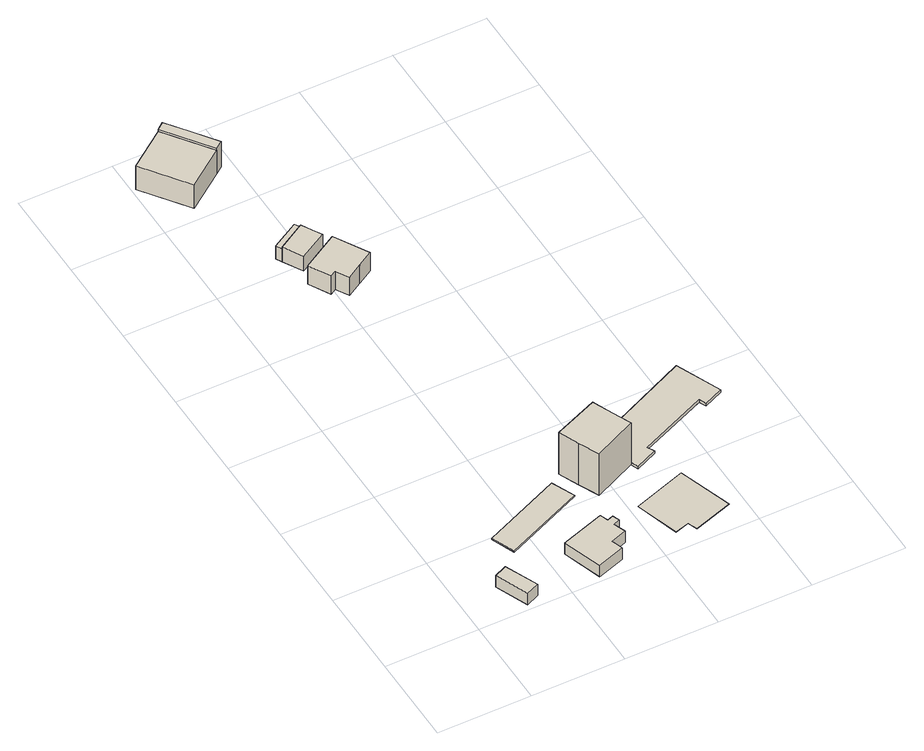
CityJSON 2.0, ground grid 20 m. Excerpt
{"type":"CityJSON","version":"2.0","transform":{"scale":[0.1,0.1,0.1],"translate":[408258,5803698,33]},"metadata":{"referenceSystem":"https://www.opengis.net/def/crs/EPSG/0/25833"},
"CityObjects":{
"building1":{"type":"Building","attributes":{"Gemeindeschluessel":"11000009","BezugspunktDach":"2200","function":"31001_2000","measuredHeight":3,"storeysAboveGround":1},"address":[{"country":"Germany","locality":"Berlin","thoroughfareNumber":"25 (9)","thoroughfareName":"Wernsdorfer Straße"}],"geometry":[{"type":"Solid","lod":"1","boundaries":[[[[0,1,2,3]],[[4,5,6,7]],[[4,7,3,2]],[[5,4,2,1]],[[6,5,1,0]],[[7,6,0,3]]]]}]},
"building2":{"type":"Building","attributes":{"Gemeindeschluessel":"11000009","BezugspunktDach":"2200","function":"31001_2000","measuredHeight":0.276,"storeysAboveGround":1},"address":[{"country":"Germany","locality":"Berlin","thoroughfareNumber":"25 (7)","thoroughfareName":"Wernsdorfer Straße"}],"geometry":[{"type":"Solid","lod":"1","boundaries":[[[[8,9,10,11]],[[12,13,14,15]],[[12,15,11,10]],[[13,12,10,9]],[[14,13,9,8]],[[15,14,8,11]]]]}]},
"building3":{"type":"Building","attributes":{"Gemeindeschluessel":"11000009","BezugspunktDach":"2200","function":"31001_2000","measuredHeight":3,"storeysAboveGround":1},"address":[{"country":"Germany","locality":"Berlin","thoroughfareNumber":"25 (6)","thoroughfareName":"Wernsdorfer Straße"}],"geometry":[{"type":"Solid","lod":"1","boundaries":[[[[16,17,18,19,20,21,22,23,24,25]],[[26,27,28,29,30,31,32,33,34,35]],[[26,35,25,24]],[[27,26,24,23]],[[28,27,23,22]],[[29,28,22,21]],[[30,29,21,20]],[[31,30,20,19]],[[32,31,19,18]],[[33,32,18,17]],[[34,33,17,16]],[[35,34,16,25]]]]}]},
"building4":{"type":"Building","attributes":{"Gemeindeschluessel":"11000009","BezugspunktDach":"2200","function":"31001_2000","measuredHeight":14.49,"storeysAboveGround":1},"address":[{"country":"Germany","locality":"Berlin","thoroughfareNumber":"25 (3)","thoroughfareName":"Wernsdorfer Straße"}],"geometry":[{"type":"Solid","lod":"1","boundaries":[[[[36,37,38,39,40,41,42]],[[43,44,45,46,47,48,49]],[[43,49,42,41]],[[44,43,41,40]],[[45,44,40,39]],[[46,45,39,38]],[[47,46,38,37]],[[48,47,37,36]],[[49,48,36,42]]]]}]},
"building5":{"type":"Building","attributes":{"Gemeindeschluessel":"11000009","function":"31001_1010"},"address":[{"country":"Germany","locality":"Berlin","thoroughfareNumber":"27D","thoroughfareName":"Am Seddinsee"}],"children":["building5-1","building5-2"]},
"building5-1":{"type":"BuildingPart","attributes":{"BezugspunktDach":"2200","measuredHeight":6.24,"storeysAboveGround":2},"parents":["building5"],"geometry":[{"type":"Solid","lod":"1","boundaries":[[[[50,51,52,53]],[[54,55,56,57]],[[54,57,53,52]],[[54,52,54,55]],[[56,55,51,50]],[[57,56,50,53]],[[55,54,52,51]]]]}]},
"building5-2":{"type":"BuildingPart","attributes":{"BezugspunktDach":"2200","measuredHeight":9.27,"storeysAboveGround":2},"parents":["building5"],"geometry":[{"type":"MultiSurface","lod":"1","boundaries":[[[58,59,60,61,62]],[[63,64,65,55,54]],[[63,54,62,61]],[[64,63,61,60]],[[65,64,60,59]],[[55,65,59,58]],[[52,51,66,58,62]],[[54,55,66,51,52]]]}]},
"building6":{"type":"Building","attributes":{"Gemeindeschluessel":"11000009","BezugspunktDach":"2200","function":"51009_1610","measuredHeight":3.46,"storeysAboveGround":0},"address":[{"country":"Germany","locality":"Berlin"}],"geometry":[{"type":"Solid","lod":"1","boundaries":[[[[67,68,69,70]],[[71,72,73,74]],[[71,74,70,69]],[[72,71,69,68]],[[73,72,68,67]],[[74,73,67,70]]]]}]},
"building7":{"type":"Building","attributes":{"Gemeindeschluessel":"11000009","BezugspunktDach":"2200","function":"31001_1010","measuredHeight":4.42,"storeysAboveGround":1},"address":[{"country":"Germany","locality":"Berlin","thoroughfareNumber":"29","thoroughfareName":"Am Seddinsee"}],"geometry":[{"type":"Solid","lod":"1","boundaries":[[[[75,76,77,78,79]],[[72,80,81,82,73]],[[72,73,79,78]],[[80,72,78,77]],[[81,80,77,76]],[[82,81,76,75]],[[73,82,75,79]]]]}]},
"building8":{"type":"Building","attributes":{"Gemeindeschluessel":"11000009","BezugspunktDach":"2200","function":"31001_1010","measuredHeight":6.76,"storeysAboveGround":1},"address":[{"country":"Germany","locality":"Berlin","thoroughfareNumber":"31","thoroughfareName":"Am Seddinsee"}],"geometry":[{"type":"Solid","lod":"1","boundaries":[[[[83,84,85,86,87,88,89,90]],[[91,92,93,94,95,96,97,98]],[[91,98,90,89]],[[92,91,89,88]],[[93,92,88,87]],[[94,93,87,86]],[[95,94,86,85]],[[96,95,85,84]],[[97,96,84,83]],[[98,97,83,90]]]]}]},
"building9":{"type":"Building","attributes":{"Gemeindeschluessel":"11000009","BezugspunktDach":"2200","function":"31001_2000","measuredHeight":0.164,"storeysAboveGround":1},"address":[{"country":"Germany","locality":"Berlin","thoroughfareNumber":"25 (5)","thoroughfareName":"Wernsdorfer Straße"}],"geometry":[{"type":"Solid","lod":"1","boundaries":[[[[99,100,101,102,103,104]],[[105,106,107,108,109,110]],[[105,110,104,103]],[[106,105,103,102]],[[107,106,102,101]],[[108,107,101,100]],[[109,108,100,99]],[[110,109,99,104]]]]}]},
"building10":{"type":"Building","attributes":{"Gemeindeschluessel":"11000009","BezugspunktDach":"2200","function":"31001_1010","measuredHeight":0.647,"storeysAboveGround":2},"address":[{"country":"Germany","locality":"Berlin","thoroughfareNumber":"25 (2)","thoroughfareName":"Wernsdorfer Straße"}],"geometry":[{"type":"Solid","lod":"1","boundaries":[[[[111,112,113,114,115,116,117,118,119]],[[120,121,122,123,124,125,126,127,128]],[[120,128,119,118]],[[121,120,118,117]],[[122,121,117,116]],[[123,122,116,115]],[[124,123,115,114]],[[125,124,114,113]],[[126,125,113,112]],[[127,126,112,111]],[[128,127,111,119]]]]}]}
},
"vertices":[
[110,9,35],[138,21,35],[108,91,35],[81,79,35],[108,91,5],[138,21,5],[110,9,5],[81,79,5],
[157,144,6],[327,217,6],[305,267,6],[136,194,6],[305,267,3],[327,217,3],[157,144,3],[136,194,3],
[263,7,36],[322,27,36],[314,51,36],[348,63,36],[339,88,36],[353,94,36],[347,109,36],[334,104,36],[328,122,36],[235,91,36],[328,122,6],[334,104,6],[347,109,6],[353,94,6],[339,88,6],[348,63,6],[314,51,6],[322,27,6],[263,7,6],[235,91,6],
[348,240,113],[368,197,113],[460,239,113],[442,280,113],[426,317,113],[424,322,113],[329,283,113],[424,322,4],[426,317,4],[442,280,4],[460,239,4],[368,197,4],[348,240,4],[329,283,4],
[80,1229,63],[161,1288,63],[90,1385,63],[9,1326,63],[90,1385,1],[161,1288,1],[80,1229,1],[9,1326,1],
[161,1288,68],[177,1300,68],[142,1349,68],[106,1397,68],[90,1385,68],[106,1397,1],[142,1349,1],[177,1300,1],[161,1288,24],
[154,1025,36],[212,1059,36],[205,1071,36],[147,1038,36],[205,1071,2],[212,1059,2],[154,1025,2],[147,1038,2],
[177,984,41],[236,1017,41],[224,1038,41],[212,1059,41],[154,1025,41],[224,1038,2],[236,1017,2],[177,984,2],
[191,905,51],[204,912,51],[220,885,51],[252,904,51],[285,923,51],[244,995,51],[211,976,51],[166,950,51],[211,976,3],[244,995,3],[285,923,3],[252,904,3],[220,885,3],[204,912,3],[191,905,3],[166,950,3],
[444,39,8],[475,48,8],[483,28,8],[566,55,8],[528,171,8],[415,133,8],[528,171,7],[566,55,7],[483,28,7],[475,48,7],[444,39,7],[415,133,7],
[460,239,9],[466,224,9],[513,244,9],[505,259,9],[651,322,9],[658,307,9],[699,325,9],[658,421,9],[426,317,9],[658,421,2],[699,325,2],[658,307,2],[651,322,2],[505,259,2],[513,244,2],[466,224,2],[460,239,2],[426,317,2]
]}
